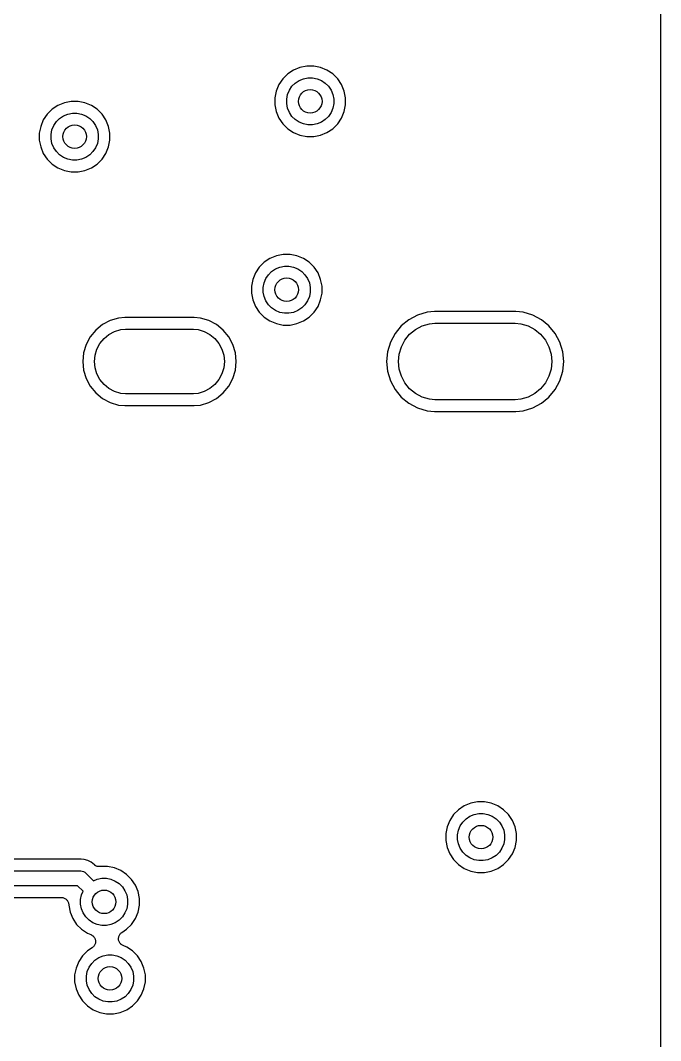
# Model space of a CAD drawing. Extents: x 113.2 to 188.8, y -123.8 to -78.2.
# Drawn here: x 177.98 to 188.85, y -107.96 to -90.62 of the extents above; entities that cross this region are included whole.
import ezdxf

# ---------------------------------------------------------------- set-up
doc = ezdxf.new("R2010")
doc.units = 0
doc.layers.add('BLACK', color=7, linetype='CONTINUOUS')

msp = doc.modelspace()

# ---------------------------------------------------------------- linework, layer by layer
at = {"layer": 'BLACK', "linetype": 'CONTINUOUS'}
for p, q in [((188.849, -78.2777), (188.849, -123.722)), ((182.616, -91.4683), (182.518, -91.5339)), ((182.725, -91.4231), (182.616, -91.4683)), ((182.841, -91.4), (182.725, -91.4231)), ((182.959, -91.4), (182.841, -91.4)), ((183.075, -91.4231), (182.959, -91.4)), ((183.184, -91.4683), (183.075, -91.4231)), ((183.282, -91.5339), (183.184, -91.4683)), ((182.434, -91.6175), (182.368, -91.7158)), ((182.518, -91.5339), (182.434, -91.6175)), ((182.645, -91.6893), (182.711, -91.6455)), ((182.711, -91.6455), (182.783, -91.6154)), ((182.783, -91.6154), (182.861, -91.6)), ((182.861, -91.6), (182.939, -91.6)), ((182.939, -91.6), (183.017, -91.6154)), ((183.017, -91.6154), (183.089, -91.6455)), ((183.089, -91.6455), (183.155, -91.6893)), ((183.366, -91.6175), (183.282, -91.5339)), ((183.432, -91.7158), (183.366, -91.6175)), ((182.323, -91.825), (182.3, -91.9409)), ((182.368, -91.7158), (182.323, -91.825)), ((182.515, -91.8833), (182.546, -91.8105)), ((182.546, -91.8105), (182.589, -91.745)), ((182.589, -91.745), (182.645, -91.6893)), ((183.155, -91.6893), (183.211, -91.745)), ((183.211, -91.745), (183.254, -91.8105)), ((183.254, -91.8105), (183.285, -91.8833)), ((183.477, -91.825), (183.432, -91.7158)), ((183.5, -91.9409), (183.477, -91.825)), ((178.725, -92.0231), (178.616, -92.0683)), ((178.841, -92), (178.725, -92.0231)), ((178.959, -92), (178.841, -92)), ((179.075, -92.0231), (178.959, -92)), ((179.13, -92.0457), (179.075, -92.0231)), ((182.3, -91.9409), (182.3, -92.0591)), ((182.5, -91.9606), (182.515, -91.8833)), ((182.5, -92.0394), (182.5, -91.9606)), ((183.285, -91.8833), (183.3, -91.9606)), ((183.3, -91.9606), (183.3, -92.0394)), ((183.5, -92.0591), (183.5, -91.9409)), ((178.518, -92.1339), (178.434, -92.2175)), ((178.616, -92.0683), (178.518, -92.1339)), ((178.783, -92.2154), (178.861, -92.2)), ((178.861, -92.2), (178.939, -92.2)), ((178.939, -92.2), (179.017, -92.2154)), ((179.184, -92.0683), (179.13, -92.0457)), ((179.282, -92.1339), (179.184, -92.0683)), ((179.366, -92.2175), (179.282, -92.1339)), ((182.3, -92.0591), (182.323, -92.175)), ((182.323, -92.175), (182.368, -92.2842)), ((182.515, -92.1167), (182.5, -92.0394)), ((182.546, -92.1895), (182.515, -92.1167)), ((182.589, -92.255), (182.546, -92.1895)), ((183.254, -92.1895), (183.211, -92.255)), ((183.285, -92.1167), (183.254, -92.1895)), ((183.3, -92.0394), (183.285, -92.1167)), ((183.432, -92.2842), (183.477, -92.175)), ((183.477, -92.175), (183.5, -92.0591)), ((178.368, -92.3158), (178.323, -92.425)), ((178.434, -92.2175), (178.368, -92.3158)), ((178.546, -92.4105), (178.589, -92.345)), ((178.589, -92.345), (178.645, -92.2893)), ((178.645, -92.2893), (178.711, -92.2455)), ((178.711, -92.2455), (178.783, -92.2154)), ((179.017, -92.2154), (179.089, -92.2455)), ((179.089, -92.2455), (179.155, -92.2893)), ((179.155, -92.2893), (179.211, -92.345)), ((179.211, -92.345), (179.254, -92.4105)), ((179.432, -92.3158), (179.366, -92.2175)), ((179.477, -92.425), (179.432, -92.3158)), ((182.368, -92.2842), (182.434, -92.3825)), ((182.645, -92.3107), (182.589, -92.255)), ((182.711, -92.3545), (182.645, -92.3107)), ((182.783, -92.3846), (182.711, -92.3545)), ((183.089, -92.3545), (183.017, -92.3846)), ((183.155, -92.3107), (183.089, -92.3545)), ((183.211, -92.255), (183.155, -92.3107)), ((183.366, -92.3825), (183.432, -92.2842)), ((178.323, -92.425), (178.3, -92.5409)), ((178.3, -92.5409), (178.3, -92.6591)), ((178.5, -92.5606), (178.515, -92.4833)), ((178.515, -92.4833), (178.546, -92.4105)), ((179.254, -92.4105), (179.285, -92.4833)), ((179.285, -92.4833), (179.3, -92.5606)), ((179.5, -92.5409), (179.477, -92.425)), ((179.5, -92.6591), (179.5, -92.5409)), ((182.434, -92.3825), (182.518, -92.466)), ((182.518, -92.466), (182.616, -92.5317)), ((182.616, -92.5317), (182.725, -92.5769)), ((182.861, -92.4), (182.783, -92.3846)), ((182.939, -92.4), (182.861, -92.4)), ((183.017, -92.3846), (182.939, -92.4)), ((183.075, -92.5769), (183.184, -92.5317)), ((183.184, -92.5317), (183.282, -92.466)), ((183.282, -92.466), (183.366, -92.3825)), ((178.3, -92.6591), (178.323, -92.775)), ((178.5, -92.6394), (178.5, -92.5606)), ((178.515, -92.7167), (178.5, -92.6394)), ((178.546, -92.7895), (178.515, -92.7167)), ((179.285, -92.7167), (179.254, -92.7895)), ((179.3, -92.6394), (179.285, -92.7167)), ((179.3, -92.5606), (179.3, -92.6394)), ((179.477, -92.775), (179.5, -92.6591)), ((182.725, -92.5769), (182.841, -92.6)), ((182.841, -92.6), (182.959, -92.6)), ((182.959, -92.6), (183.075, -92.5769)), ((178.323, -92.775), (178.368, -92.8842)), ((178.368, -92.8842), (178.434, -92.9825)), ((178.589, -92.855), (178.546, -92.7895)), ((178.645, -92.9107), (178.589, -92.855)), ((179.211, -92.855), (179.155, -92.9107)), ((179.254, -92.7895), (179.211, -92.855)), ((179.366, -92.9825), (179.432, -92.8842)), ((179.432, -92.8842), (179.477, -92.775)), ((178.434, -92.9825), (178.518, -93.066)), ((178.518, -93.066), (178.616, -93.1317)), ((178.711, -92.9545), (178.645, -92.9107)), ((178.783, -92.9846), (178.711, -92.9545)), ((178.861, -93), (178.783, -92.9846)), ((178.939, -93), (178.861, -93)), ((179.017, -92.9846), (178.939, -93)), ((179.089, -92.9545), (179.017, -92.9846)), ((179.155, -92.9107), (179.089, -92.9545)), ((179.184, -93.1317), (179.282, -93.066)), ((179.282, -93.066), (179.366, -92.9825)), ((178.616, -93.1317), (178.725, -93.1769)), ((178.725, -93.1769), (178.841, -93.2)), ((178.841, -93.2), (178.959, -93.2)), ((178.959, -93.2), (179.075, -93.1769)), ((179.075, -93.1769), (179.184, -93.1317)), ((182.325, -94.6231), (182.216, -94.6683)), ((182.441, -94.6), (182.325, -94.6231)), ((182.559, -94.6), (182.441, -94.6)), ((182.675, -94.6231), (182.559, -94.6)), ((182.784, -94.6683), (182.675, -94.6231)), ((182.118, -94.7339), (182.034, -94.8175)), ((182.216, -94.6683), (182.118, -94.7339)), ((182.383, -94.8154), (182.461, -94.8)), ((182.461, -94.8), (182.539, -94.8)), ((182.539, -94.8), (182.617, -94.8154)), ((182.882, -94.7339), (182.784, -94.6683)), ((182.966, -94.8175), (182.882, -94.7339)), ((181.968, -94.9158), (181.923, -95.025)), ((182.034, -94.8175), (181.968, -94.9158)), ((182.146, -95.0105), (182.189, -94.945)), ((182.189, -94.945), (182.245, -94.8893)), ((182.245, -94.8893), (182.311, -94.8455)), ((182.311, -94.8455), (182.383, -94.8154)), ((182.617, -94.8154), (182.689, -94.8455)), ((182.689, -94.8455), (182.755, -94.8893)), ((182.755, -94.8893), (182.811, -94.945)), ((182.811, -94.945), (182.854, -95.0105)), ((183.032, -94.9158), (182.966, -94.8175)), ((183.077, -95.025), (183.032, -94.9158)), ((181.923, -95.025), (181.9, -95.1409)), ((181.9, -95.1409), (181.9, -95.2591)), ((182.1, -95.1606), (182.115, -95.0833)), ((182.115, -95.0833), (182.146, -95.0105)), ((182.854, -95.0105), (182.885, -95.0833)), ((182.885, -95.0833), (182.9, -95.1606)), ((183.1, -95.1409), (183.077, -95.025)), ((183.1, -95.2591), (183.1, -95.1409)), ((181.9, -95.2591), (181.923, -95.375)), ((182.1, -95.2394), (182.1, -95.1606)), ((182.115, -95.3167), (182.1, -95.2394)), ((182.146, -95.3895), (182.115, -95.3167)), ((182.885, -95.3167), (182.854, -95.3895)), ((182.9, -95.2394), (182.885, -95.3167)), ((182.9, -95.1606), (182.9, -95.2394)), ((183.077, -95.375), (183.1, -95.2591)), ((181.923, -95.375), (181.968, -95.4842)), ((181.968, -95.4842), (182.034, -95.5825)), ((182.189, -95.455), (182.146, -95.3895)), ((182.245, -95.5107), (182.189, -95.455)), ((182.811, -95.455), (182.755, -95.5107)), ((182.854, -95.3895), (182.811, -95.455)), ((182.966, -95.5825), (183.032, -95.4842)), ((183.032, -95.4842), (183.077, -95.375)), ((179.753, -95.67), (179.643, -95.6809)), ((180.927, -95.67), (179.753, -95.67)), ((181.037, -95.6809), (180.927, -95.67)), ((182.034, -95.5825), (182.118, -95.666)), ((182.118, -95.666), (182.216, -95.7317)), ((182.311, -95.5545), (182.245, -95.5107)), ((182.383, -95.5846), (182.311, -95.5545)), ((182.461, -95.6), (182.383, -95.5846)), ((182.539, -95.6), (182.461, -95.6)), ((182.617, -95.5846), (182.539, -95.6)), ((182.689, -95.5545), (182.617, -95.5846)), ((182.755, -95.5107), (182.689, -95.5545)), ((182.784, -95.7317), (182.882, -95.666)), ((182.882, -95.666), (182.966, -95.5825)), ((184.723, -95.6309), (184.575, -95.7098)), ((184.883, -95.5823), (184.723, -95.6309)), ((185.008, -95.57), (184.883, -95.5823)), ((186.392, -95.57), (185.008, -95.57)), ((186.517, -95.5823), (186.392, -95.57)), ((186.677, -95.6309), (186.517, -95.5823)), ((186.825, -95.7098), (186.677, -95.6309)), ((179.371, -95.7934), (179.257, -95.8871)), ((179.502, -95.7237), (179.371, -95.7934)), ((179.643, -95.6809), (179.502, -95.7237)), ((181.178, -95.7237), (181.037, -95.6809)), ((181.309, -95.7934), (181.178, -95.7237)), ((181.423, -95.8871), (181.309, -95.7934)), ((182.216, -95.7317), (182.325, -95.7769)), ((182.325, -95.7769), (182.441, -95.8)), ((182.441, -95.8), (182.559, -95.8)), ((182.559, -95.8), (182.675, -95.7769)), ((182.675, -95.7769), (182.784, -95.7317)), ((184.446, -95.8161), (184.34, -95.9455)), ((184.575, -95.7098), (184.446, -95.8161)), ((184.687, -95.8769), (184.8, -95.8166)), ((184.8, -95.8166), (184.923, -95.7794)), ((184.923, -95.7794), (185.018, -95.77)), ((185.018, -95.77), (186.382, -95.77)), ((186.382, -95.77), (186.477, -95.7794)), ((186.477, -95.7794), (186.6, -95.8166)), ((186.6, -95.8166), (186.713, -95.8769)), ((186.954, -95.816), (186.825, -95.7098)), ((187.06, -95.9455), (186.954, -95.816)), ((179.163, -96.0013), (179.094, -96.1316)), ((179.257, -95.8871), (179.163, -96.0013)), ((179.399, -96.0292), (179.483, -95.9605)), ((179.483, -95.9605), (179.579, -95.9094)), ((179.579, -95.9094), (179.682, -95.878)), ((179.682, -95.878), (179.763, -95.87)), ((179.763, -95.87), (180.917, -95.87)), ((180.917, -95.87), (180.998, -95.878)), ((180.998, -95.878), (181.101, -95.9094)), ((181.101, -95.9094), (181.197, -95.9605)), ((181.197, -95.9605), (181.281, -96.0292)), ((181.517, -96.0013), (181.423, -95.8871)), ((181.586, -96.1316), (181.517, -96.0013)), ((184.34, -95.9455), (184.261, -96.0931)), ((184.507, -96.0571), (184.588, -95.9582)), ((184.588, -95.9582), (184.687, -95.8769)), ((186.713, -95.8769), (186.812, -95.9582)), ((186.812, -95.9582), (186.893, -96.0571)), ((187.139, -96.0931), (187.06, -95.9455)), ((179.094, -96.1316), (179.051, -96.273)), ((179.279, -96.2085), (179.33, -96.113)), ((179.33, -96.113), (179.399, -96.0292)), ((181.281, -96.0292), (181.35, -96.113)), ((181.35, -96.113), (181.401, -96.2085)), ((181.629, -96.273), (181.586, -96.1316)), ((184.261, -96.0931), (184.212, -96.2534)), ((184.409, -96.2926), (184.447, -96.1701)), ((184.447, -96.1701), (184.507, -96.0571)), ((186.893, -96.0571), (186.953, -96.1701)), ((186.953, -96.1701), (186.991, -96.2926)), ((187.188, -96.2534), (187.139, -96.0931)), ((179.051, -96.273), (179.036, -96.42)), ((179.237, -96.42), (179.248, -96.3122)), ((179.248, -96.3122), (179.279, -96.2085)), ((181.401, -96.2085), (181.432, -96.3122)), ((181.432, -96.3122), (181.443, -96.42)), ((181.644, -96.42), (181.629, -96.273)), ((184.212, -96.2534), (184.196, -96.42)), ((184.397, -96.42), (184.409, -96.2926)), ((186.991, -96.2926), (187.003, -96.42)), ((187.204, -96.42), (187.188, -96.2534)), ((179.036, -96.42), (179.051, -96.567)), ((179.248, -96.5278), (179.237, -96.42)), ((179.279, -96.6315), (179.248, -96.5278)), ((181.432, -96.5278), (181.401, -96.6315)), ((181.443, -96.42), (181.432, -96.5278)), ((181.629, -96.567), (181.644, -96.42)), ((184.196, -96.42), (184.212, -96.5866)), ((184.409, -96.5474), (184.397, -96.42)), ((187.003, -96.42), (186.991, -96.5474)), ((187.188, -96.5866), (187.204, -96.42)), ((179.051, -96.567), (179.094, -96.7084)), ((179.094, -96.7084), (179.163, -96.8387)), ((179.33, -96.727), (179.279, -96.6315)), ((181.401, -96.6315), (181.35, -96.727)), ((181.517, -96.8387), (181.586, -96.7084)), ((181.586, -96.7084), (181.629, -96.567)), ((184.212, -96.5866), (184.261, -96.7469)), ((184.447, -96.6699), (184.409, -96.5474)), ((184.507, -96.7829), (184.447, -96.6699)), ((186.953, -96.6699), (186.893, -96.7829)), ((186.991, -96.5474), (186.953, -96.6699)), ((187.139, -96.7469), (187.188, -96.5866)), ((179.163, -96.8387), (179.257, -96.9529)), ((179.399, -96.8108), (179.33, -96.727)), ((179.483, -96.8795), (179.399, -96.8108)), ((179.579, -96.9306), (179.483, -96.8795)), ((181.197, -96.8795), (181.101, -96.9306)), ((181.281, -96.8108), (181.197, -96.8795)), ((181.35, -96.727), (181.281, -96.8108)), ((181.423, -96.9529), (181.517, -96.8387)), ((184.261, -96.7469), (184.34, -96.8945)), ((184.588, -96.8818), (184.507, -96.7829)), ((184.687, -96.9631), (184.588, -96.8818)), ((186.812, -96.8818), (186.713, -96.9631)), ((186.893, -96.7829), (186.812, -96.8818)), ((187.06, -96.8945), (187.139, -96.7469)), ((179.257, -96.9529), (179.371, -97.0466)), ((179.371, -97.0466), (179.502, -97.1163)), ((179.682, -96.962), (179.579, -96.9306)), ((179.763, -96.97), (179.682, -96.962)), ((180.917, -96.97), (179.763, -96.97)), ((180.998, -96.962), (180.917, -96.97)), ((181.101, -96.9306), (180.998, -96.962)), ((181.178, -97.1163), (181.309, -97.0466)), ((181.309, -97.0466), (181.423, -96.9529)), ((184.34, -96.8945), (184.446, -97.0239)), ((184.446, -97.0239), (184.575, -97.1302)), ((184.8, -97.0234), (184.687, -96.9631)), ((184.923, -97.0606), (184.8, -97.0234)), ((186.6, -97.0234), (186.477, -97.0606)), ((186.713, -96.9631), (186.6, -97.0234)), ((186.825, -97.1302), (186.954, -97.024)), ((186.954, -97.024), (187.06, -96.8945)), ((179.502, -97.1163), (179.643, -97.1591)), ((179.643, -97.1591), (179.753, -97.17)), ((179.753, -97.17), (180.927, -97.17)), ((180.927, -97.17), (181.037, -97.1591)), ((181.037, -97.1591), (181.178, -97.1163)), ((184.575, -97.1302), (184.723, -97.2091)), ((184.723, -97.2091), (184.883, -97.2577)), ((185.018, -97.07), (184.923, -97.0606)), ((186.382, -97.07), (185.018, -97.07)), ((186.477, -97.0606), (186.382, -97.07)), ((186.517, -97.2577), (186.677, -97.2091)), ((186.677, -97.2091), (186.825, -97.1302)), ((184.883, -97.2577), (185.008, -97.27)), ((185.008, -97.27), (186.392, -97.27)), ((186.392, -97.27), (186.517, -97.2577)), ((185.516, -103.968), (185.418, -104.034)), ((185.625, -103.923), (185.516, -103.968)), ((185.741, -103.9), (185.625, -103.923)), ((185.859, -103.9), (185.741, -103.9)), ((185.975, -103.923), (185.859, -103.9)), ((186.084, -103.968), (185.975, -103.923)), ((186.182, -104.034), (186.084, -103.968)), ((185.334, -104.118), (185.268, -104.216)), ((185.418, -104.034), (185.334, -104.118)), ((185.545, -104.189), (185.611, -104.146)), ((185.611, -104.146), (185.683, -104.115)), ((185.683, -104.115), (185.761, -104.1)), ((185.761, -104.1), (185.839, -104.1)), ((185.839, -104.1), (185.917, -104.115)), ((185.917, -104.115), (185.989, -104.146)), ((185.989, -104.146), (186.055, -104.189)), ((186.266, -104.118), (186.182, -104.034)), ((186.332, -104.216), (186.266, -104.118)), ((185.223, -104.325), (185.2, -104.441)), ((185.268, -104.216), (185.223, -104.325)), ((185.415, -104.383), (185.446, -104.311)), ((185.446, -104.311), (185.489, -104.245)), ((185.489, -104.245), (185.545, -104.189)), ((186.055, -104.189), (186.111, -104.245)), ((186.111, -104.245), (186.154, -104.311)), ((186.154, -104.311), (186.185, -104.383)), ((186.377, -104.325), (186.332, -104.216)), ((186.4, -104.441), (186.377, -104.325)), ((185.2, -104.441), (185.2, -104.559)), ((185.4, -104.461), (185.415, -104.383)), ((185.4, -104.539), (185.4, -104.461)), ((186.185, -104.383), (186.2, -104.461)), ((186.2, -104.461), (186.2, -104.539)), ((186.4, -104.559), (186.4, -104.441)), ((185.2, -104.559), (185.223, -104.675)), ((185.223, -104.675), (185.268, -104.784)), ((185.415, -104.617), (185.4, -104.539)), ((185.446, -104.689), (185.415, -104.617)), ((186.185, -104.617), (186.154, -104.689)), ((186.2, -104.539), (186.185, -104.617)), ((186.332, -104.784), (186.377, -104.675)), ((186.377, -104.675), (186.4, -104.559)), ((185.268, -104.784), (185.334, -104.882)), ((185.489, -104.755), (185.446, -104.689)), ((185.545, -104.811), (185.489, -104.755)), ((185.611, -104.854), (185.545, -104.811)), ((185.683, -104.885), (185.611, -104.854)), ((185.989, -104.854), (185.917, -104.885)), ((186.055, -104.811), (185.989, -104.854)), ((186.111, -104.755), (186.055, -104.811)), ((186.154, -104.689), (186.111, -104.755)), ((186.266, -104.882), (186.332, -104.784)), ((178.978, -104.875), (174.137, -104.875)), ((178.983, -104.874), (178.978, -104.875)), ((178.988, -104.875), (178.983, -104.874)), ((178.99, -104.874), (178.988, -104.875)), ((179, -104.873), (178.99, -104.874)), ((179.01, -104.874), (179, -104.873)), ((179.064, -104.88), (179.01, -104.874)), ((179.01, -104.874), (179.01, -104.874)), ((179.125, -104.898), (179.064, -104.88)), ((179.181, -104.928), (179.125, -104.898)), ((179.236, -104.973), (179.181, -104.928)), ((179.241, -104.977), (179.236, -104.973)), ((179.245, -104.98), (179.241, -104.977)), ((179.251, -104.983), (179.245, -104.98)), ((179.257, -104.987), (179.251, -104.983)), ((179.262, -104.989), (179.257, -104.987)), ((179.267, -104.992), (179.262, -104.989)), ((179.273, -104.994), (179.267, -104.992)), ((179.28, -104.997), (179.273, -104.994)), ((179.285, -104.998), (179.28, -104.997)), ((179.291, -105), (179.285, -104.998)), ((179.297, -105), (179.291, -105)), ((179.304, -105.002), (179.297, -105)), ((179.31, -105.002), (179.304, -105.002)), ((179.315, -105.002), (179.31, -105.002)), ((179.322, -105.002), (179.315, -105.002)), ((179.329, -105.002), (179.322, -105.002)), ((179.334, -105.001), (179.329, -105.002)), ((179.34, -105), (179.334, -105.001)), ((179.341, -105), (179.34, -105)), ((179.459, -105), (179.341, -105)), ((179.575, -105.023), (179.459, -105)), ((179.684, -105.068), (179.575, -105.023)), ((185.334, -104.882), (185.418, -104.966)), ((185.418, -104.966), (185.516, -105.032)), ((185.761, -104.9), (185.683, -104.885)), ((185.839, -104.9), (185.761, -104.9)), ((185.917, -104.885), (185.839, -104.9)), ((186.084, -105.032), (186.182, -104.966)), ((186.182, -104.966), (186.266, -104.882)), ((173.817, -105.075), (178.994, -105.075)), ((178.994, -105.075), (179, -105.074)), ((179, -105.074), (179.006, -105.075)), ((179.006, -105.075), (179.006, -105.075)), ((179.006, -105.075), (179.025, -105.077)), ((179.025, -105.077), (179.048, -105.084)), ((179.048, -105.084), (179.07, -105.096)), ((179.07, -105.096), (179.089, -105.111)), ((179.089, -105.111), (179.093, -105.116)), ((179.093, -105.116), (179.219, -105.242)), ((179.283, -105.215), (179.361, -105.2)), ((179.361, -105.2), (179.439, -105.2)), ((179.439, -105.2), (179.517, -105.215)), ((179.782, -105.134), (179.684, -105.068)), ((179.866, -105.218), (179.782, -105.134)), ((185.516, -105.032), (185.625, -105.077)), ((185.625, -105.077), (185.741, -105.1)), ((185.741, -105.1), (185.859, -105.1)), ((185.859, -105.1), (185.975, -105.077)), ((185.975, -105.077), (186.084, -105.032)), ((178.948, -105.325), (173.771, -105.325)), ((179.042, -105.419), (178.948, -105.325)), ((179.219, -105.242), (179.283, -105.215)), ((179.517, -105.215), (179.589, -105.246)), ((179.589, -105.246), (179.655, -105.289)), ((179.655, -105.289), (179.711, -105.345)), ((179.711, -105.345), (179.754, -105.411)), ((179.932, -105.316), (179.866, -105.218)), ((179.977, -105.425), (179.932, -105.316)), ((173.787, -105.525), (178.673, -105.525)), ((178.673, -105.525), (178.674, -105.525)), ((178.674, -105.525), (178.674, -105.525)), ((178.674, -105.525), (178.674, -105.525)), ((178.674, -105.525), (178.675, -105.525)), ((178.675, -105.525), (178.687, -105.526)), ((178.687, -105.526), (178.699, -105.528)), ((178.699, -105.528), (178.699, -105.528)), ((178.699, -105.528), (178.699, -105.528)), ((178.699, -105.528), (178.711, -105.531)), ((178.711, -105.531), (178.722, -105.535)), ((178.722, -105.535), (178.723, -105.535)), ((178.723, -105.535), (178.723, -105.535)), ((178.723, -105.535), (178.733, -105.541)), ((178.733, -105.541), (178.744, -105.547)), ((178.744, -105.547), (178.744, -105.547)), ((178.744, -105.547), (178.745, -105.547)), ((178.745, -105.547), (178.754, -105.555)), ((179, -105.561), (179.015, -105.483)), ((179.015, -105.483), (179.042, -105.419)), ((179.754, -105.411), (179.785, -105.483)), ((179.785, -105.483), (179.8, -105.561)), ((180, -105.541), (179.977, -105.425)), ((180, -105.659), (180, -105.541)), ((178.754, -105.555), (178.763, -105.563)), ((178.763, -105.563), (178.763, -105.563)), ((178.763, -105.563), (178.764, -105.563)), ((178.764, -105.563), (178.771, -105.572)), ((178.771, -105.572), (178.779, -105.582)), ((178.779, -105.582), (178.779, -105.582)), ((178.779, -105.582), (178.779, -105.582)), ((178.779, -105.582), (178.785, -105.593)), ((178.785, -105.593), (178.79, -105.604)), ((178.79, -105.604), (178.791, -105.604)), ((178.791, -105.604), (178.791, -105.604)), ((178.791, -105.604), (178.794, -105.616)), ((178.794, -105.616), (178.798, -105.627)), ((178.798, -105.627), (178.798, -105.628)), ((178.798, -105.628), (178.798, -105.628)), ((178.798, -105.628), (178.799, -105.64)), ((178.799, -105.64), (178.8, -105.652)), ((178.8, -105.652), (178.8, -105.659)), ((178.8, -105.659), (178.823, -105.775)), ((179, -105.639), (179, -105.561)), ((179.015, -105.717), (179, -105.639)), ((179.046, -105.789), (179.015, -105.717)), ((179.785, -105.717), (179.754, -105.789)), ((179.8, -105.639), (179.785, -105.717)), ((179.8, -105.561), (179.8, -105.639)), ((179.977, -105.775), (180, -105.659)), ((178.823, -105.775), (178.868, -105.884)), ((178.868, -105.884), (178.934, -105.982)), ((179.089, -105.855), (179.046, -105.789)), ((179.145, -105.911), (179.089, -105.855)), ((179.711, -105.855), (179.655, -105.911)), ((179.754, -105.789), (179.711, -105.855)), ((179.866, -105.982), (179.932, -105.884)), ((179.932, -105.884), (179.977, -105.775)), ((178.934, -105.982), (179.018, -106.066)), ((179.018, -106.066), (179.116, -106.132)), ((179.211, -105.954), (179.145, -105.911)), ((179.283, -105.985), (179.211, -105.954)), ((179.361, -106), (179.283, -105.985)), ((179.439, -106), (179.361, -106)), ((179.517, -105.985), (179.439, -106)), ((179.589, -105.954), (179.517, -105.985)), ((179.655, -105.911), (179.589, -105.954)), ((179.701, -106.12), (179.782, -106.066)), ((179.782, -106.066), (179.866, -105.982)), ((179.116, -106.132), (179.177, -106.157)), ((179.177, -106.157), (179.178, -106.157)), ((179.178, -106.157), (179.178, -106.157)), ((179.178, -106.157), (179.178, -106.157)), ((179.178, -106.157), (179.178, -106.158)), ((179.178, -106.158), (179.189, -106.163)), ((179.189, -106.163), (179.199, -106.169)), ((179.199, -106.169), (179.2, -106.169)), ((179.2, -106.169), (179.2, -106.17)), ((179.2, -106.17), (179.209, -106.177)), ((179.209, -106.177), (179.218, -106.185)), ((179.218, -106.185), (179.219, -106.185)), ((179.219, -106.185), (179.219, -106.186)), ((179.219, -106.186), (179.226, -106.195)), ((179.226, -106.195), (179.234, -106.204)), ((179.234, -106.204), (179.234, -106.205)), ((179.234, -106.205), (179.234, -106.205)), ((179.234, -106.205), (179.24, -106.216)), ((179.24, -106.216), (179.246, -106.226)), ((179.246, -106.226), (179.246, -106.227)), ((179.246, -106.227), (179.246, -106.227)), ((179.246, -106.227), (179.249, -106.238)), ((179.249, -106.238), (179.253, -106.25)), ((179.645, -106.225), (179.646, -106.213)), ((179.646, -106.237), (179.645, -106.225)), ((179.645, -106.225), (179.645, -106.225)), ((179.645, -106.225), (179.645, -106.225)), ((179.646, -106.213), (179.648, -106.201)), ((179.647, -106.249), (179.646, -106.237)), ((179.648, -106.2), (179.651, -106.188)), ((179.648, -106.201), (179.648, -106.2)), ((179.648, -106.2), (179.648, -106.2)), ((179.651, -106.188), (179.655, -106.177)), ((179.655, -106.176), (179.661, -106.166)), ((179.655, -106.177), (179.655, -106.176)), ((179.655, -106.177), (179.655, -106.177)), ((179.661, -106.166), (179.667, -106.155)), ((179.667, -106.155), (179.675, -106.145)), ((179.667, -106.155), (179.667, -106.155)), ((179.667, -106.155), (179.667, -106.155)), ((179.675, -106.145), (179.682, -106.136)), ((179.682, -106.136), (179.683, -106.136)), ((179.683, -106.136), (179.692, -106.128)), ((179.683, -106.136), (179.683, -106.136)), ((179.692, -106.128), (179.701, -106.12)), ((179.199, -106.38), (179.118, -106.434)), ((179.208, -106.372), (179.199, -106.38)), ((179.217, -106.364), (179.208, -106.372)), ((179.218, -106.364), (179.217, -106.364)), ((179.217, -106.364), (179.217, -106.364)), ((179.225, -106.355), (179.218, -106.364)), ((179.233, -106.345), (179.225, -106.355)), ((179.239, -106.334), (179.233, -106.345)), ((179.233, -106.345), (179.233, -106.345)), ((179.233, -106.345), (179.233, -106.345)), ((179.245, -106.324), (179.239, -106.334)), ((179.249, -106.311), (179.245, -106.323)), ((179.245, -106.323), (179.245, -106.323)), ((179.245, -106.323), (179.245, -106.324)), ((179.252, -106.3), (179.249, -106.311)), ((179.254, -106.287), (179.252, -106.299)), ((179.252, -106.299), (179.252, -106.3)), ((179.252, -106.3), (179.252, -106.3)), ((179.253, -106.25), (179.253, -106.25)), ((179.253, -106.25), (179.253, -106.251)), ((179.253, -106.251), (179.254, -106.263)), ((179.254, -106.263), (179.255, -106.275)), ((179.255, -106.275), (179.254, -106.287)), ((179.255, -106.275), (179.255, -106.275)), ((179.255, -106.275), (179.255, -106.275)), ((179.647, -106.25), (179.647, -106.249)), ((179.651, -106.261), (179.647, -106.25)), ((179.647, -106.25), (179.647, -106.25)), ((179.654, -106.273), (179.651, -106.261)), ((179.654, -106.274), (179.654, -106.273)), ((179.654, -106.273), (179.654, -106.273)), ((179.66, -106.284), (179.654, -106.274)), ((179.666, -106.295), (179.66, -106.284)), ((179.666, -106.296), (179.666, -106.295)), ((179.666, -106.295), (179.666, -106.295)), ((179.673, -106.305), (179.666, -106.296)), ((179.681, -106.314), (179.673, -106.305)), ((179.681, -106.315), (179.681, -106.314)), ((179.682, -106.315), (179.681, -106.315)), ((179.691, -106.322), (179.682, -106.315)), ((179.7, -106.33), (179.691, -106.322)), ((179.7, -106.331), (179.7, -106.33)), ((179.701, -106.331), (179.7, -106.331)), ((179.711, -106.337), (179.701, -106.331)), ((179.722, -106.342), (179.711, -106.337)), ((179.722, -106.343), (179.722, -106.342)), ((179.723, -106.343), (179.722, -106.343)), ((179.722, -106.343), (179.722, -106.343)), ((179.722, -106.343), (179.722, -106.343)), ((179.784, -106.368), (179.723, -106.343)), ((179.882, -106.434), (179.784, -106.368)), ((179.034, -106.518), (178.968, -106.616)), ((179.118, -106.434), (179.034, -106.518)), ((179.189, -106.645), (179.245, -106.589)), ((179.245, -106.589), (179.311, -106.546)), ((179.311, -106.546), (179.383, -106.515)), ((179.383, -106.515), (179.461, -106.5)), ((179.461, -106.5), (179.539, -106.5)), ((179.539, -106.5), (179.617, -106.515)), ((179.617, -106.515), (179.689, -106.546)), ((179.689, -106.546), (179.755, -106.589)), ((179.755, -106.589), (179.811, -106.645)), ((179.966, -106.518), (179.882, -106.434)), ((180.032, -106.616), (179.966, -106.518)), ((178.923, -106.725), (178.9, -106.841)), ((178.968, -106.616), (178.923, -106.725)), ((179.115, -106.783), (179.146, -106.711)), ((179.146, -106.711), (179.189, -106.645)), ((179.811, -106.645), (179.854, -106.711)), ((179.854, -106.711), (179.885, -106.783)), ((180.077, -106.725), (180.032, -106.616)), ((180.1, -106.841), (180.077, -106.725)), ((178.9, -106.841), (178.9, -106.959)), ((179.1, -106.861), (179.115, -106.783)), ((179.1, -106.939), (179.1, -106.861)), ((179.885, -106.783), (179.9, -106.861)), ((179.9, -106.861), (179.9, -106.939)), ((180.1, -106.959), (180.1, -106.841)), ((178.9, -106.959), (178.923, -107.075)), ((178.923, -107.075), (178.968, -107.184)), ((179.115, -107.017), (179.1, -106.939)), ((179.146, -107.089), (179.115, -107.017)), ((179.189, -107.155), (179.146, -107.089)), ((179.854, -107.089), (179.811, -107.155)), ((179.885, -107.017), (179.854, -107.089)), ((179.9, -106.939), (179.885, -107.017)), ((180.032, -107.184), (180.077, -107.075)), ((180.077, -107.075), (180.1, -106.959)), ((178.968, -107.184), (179.034, -107.282)), ((179.034, -107.282), (179.118, -107.366)), ((179.245, -107.211), (179.189, -107.155)), ((179.311, -107.254), (179.245, -107.211)), ((179.383, -107.285), (179.311, -107.254)), ((179.689, -107.254), (179.617, -107.285)), ((179.755, -107.211), (179.689, -107.254)), ((179.811, -107.155), (179.755, -107.211)), ((179.882, -107.366), (179.966, -107.282)), ((179.966, -107.282), (180.032, -107.184)), ((179.118, -107.366), (179.216, -107.432)), ((179.216, -107.432), (179.325, -107.477)), ((179.461, -107.3), (179.383, -107.285)), ((179.539, -107.3), (179.461, -107.3)), ((179.617, -107.285), (179.539, -107.3)), ((179.675, -107.477), (179.784, -107.432)), ((179.784, -107.432), (179.882, -107.366)), ((179.325, -107.477), (179.441, -107.5)), ((179.441, -107.5), (179.559, -107.5)), ((179.559, -107.5), (179.675, -107.477))]:
    msp.add_line(p, q, dxfattribs=at)
at = {"layer": 'BLACK'}
for centre in [(182.9, -92), (178.9, -92.6), (182.5, -95.2), (185.8, -104.5), (179.4, -105.6), (179.5, -106.9)]:
    msp.add_circle(centre, 0.2, dxfattribs=at)

doc.saveas('drawing.dxf')
